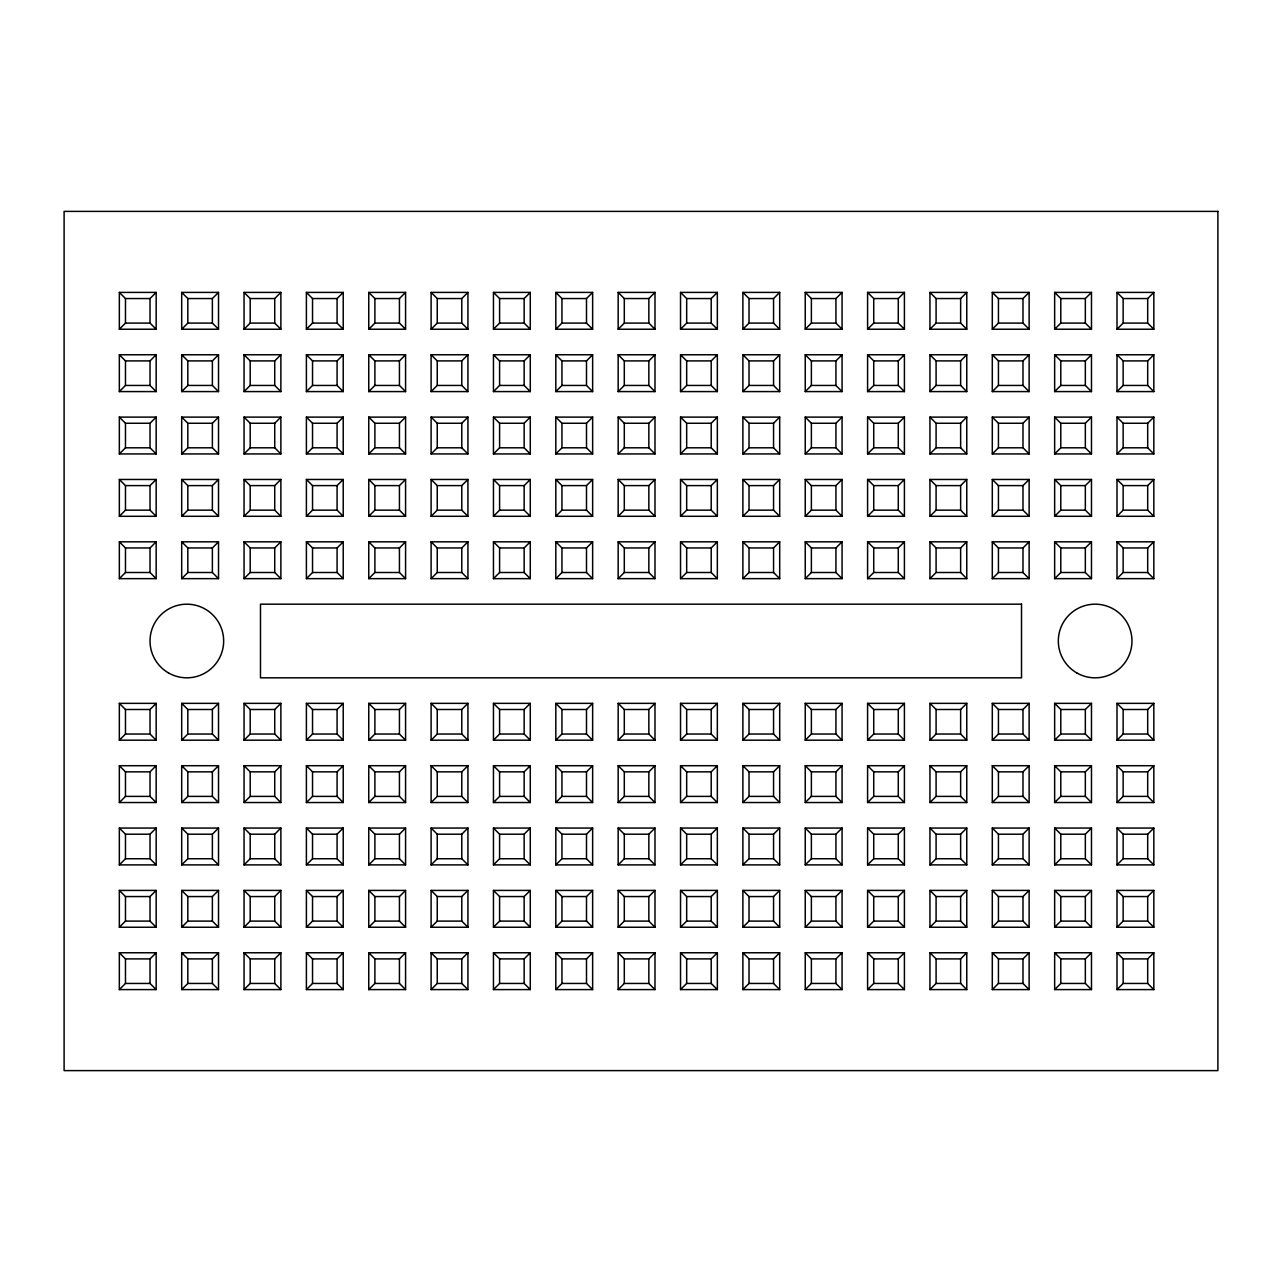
<?xml version="1.0" encoding="UTF-8"?>
<svg xmlns="http://www.w3.org/2000/svg" width="1282" height="1282" viewBox="0 0 1282 1282"><rect width="100%" height="100%" fill="white"/><g stroke="black" fill="none" stroke-linecap="round" stroke-linejoin="round"><path stroke-width="1.5" d="M119.338 329.234L125.476 323.096L150.026 323.096L156.164 329.234L119.338 329.234L119.338 292.408L156.164 292.408L156.164 329.234M150.026 323.096L150.026 298.546L156.164 292.408M119.338 391.587L125.476 385.449L150.026 385.449L156.164 391.587L156.164 354.761L119.338 354.761L119.338 391.587L156.164 391.587M119.338 354.761L125.476 360.899L150.026 360.899L156.164 354.761M181.691 329.234L187.829 323.096L212.379 323.096L218.517 329.234L181.691 329.234L181.691 292.408L218.517 292.408L218.517 329.234M212.379 323.096L212.379 298.546L218.517 292.408M119.338 453.94L125.476 447.803L150.026 447.803L156.164 453.94L156.164 417.115L119.338 417.115L119.338 453.94L156.164 453.94M119.338 417.115L125.476 423.252L150.026 423.252L156.164 417.115M181.691 391.587L187.829 385.449L212.379 385.449L218.517 391.587L218.517 354.761L181.691 354.761L181.691 391.587L218.517 391.587M181.691 354.761L187.829 360.899L212.379 360.899L218.517 354.761M244.045 329.234L250.182 323.096L274.733 323.096L280.87 329.234L244.045 329.234L244.045 292.408L280.87 292.408L280.87 329.234M274.733 323.096L274.733 298.546L280.87 292.408M119.338 516.293L125.476 510.156L150.026 510.156L156.164 516.293L119.338 516.293L119.338 479.468L156.164 479.468L156.164 516.293M150.026 510.156L150.026 485.606L156.164 479.468M181.691 453.94L187.829 447.803L212.379 447.803L218.517 453.94L218.517 417.115L181.691 417.115L181.691 453.94L218.517 453.94M181.691 417.115L187.829 423.252L212.379 423.252L218.517 417.115M244.045 391.587L250.182 385.449L274.733 385.449L280.87 391.587L280.87 354.761L244.045 354.761L244.045 391.587L280.87 391.587M244.045 354.761L250.182 360.899L274.733 360.899L280.87 354.761M306.398 329.234L312.536 323.096L337.086 323.096L343.223 329.234L306.398 329.234L306.398 292.408L343.223 292.408L343.223 329.234M337.086 323.096L337.086 298.546L343.223 292.408M119.338 578.647L125.476 572.509L150.026 572.509L156.164 578.647L156.164 541.821L119.338 541.821L119.338 578.647L156.164 578.647M150.026 572.509L150.026 547.959L156.164 541.821M181.691 516.293L187.829 510.156L212.379 510.156L218.517 516.293L181.691 516.293L181.691 479.468L218.517 479.468L218.517 516.293M212.379 510.156L212.379 485.606L218.517 479.468M244.045 453.94L250.182 447.803L274.733 447.803L280.87 453.94L280.87 417.115L244.045 417.115L244.045 453.94L280.87 453.94M244.045 417.115L250.182 423.252L274.733 423.252L280.87 417.115M306.398 391.587L312.536 385.449L337.086 385.449L343.223 391.587L343.223 354.761L306.398 354.761L306.398 391.587L343.223 391.587M306.398 354.761L312.536 360.899L337.086 360.899L343.223 354.761M368.751 329.234L374.889 323.096L374.889 298.546L368.751 292.408L405.577 292.408L405.577 329.234L368.751 329.234L368.751 292.408M405.577 329.234L399.439 323.096L399.439 298.546L405.577 292.408M181.691 578.647L187.829 572.509L212.379 572.509L218.517 578.647L218.517 541.821L181.691 541.821L181.691 578.647L218.517 578.647M181.691 541.821L187.829 547.959L212.379 547.959L218.517 541.821M244.045 516.293L250.182 510.156L274.733 510.156L280.87 516.293L280.87 479.468L244.045 479.468L244.045 516.293L280.87 516.293M274.733 510.156L274.733 485.606L280.87 479.468M306.398 453.94L312.536 447.803L337.086 447.803L343.223 453.94L343.223 417.115L306.398 417.115L306.398 453.94L343.223 453.94M306.398 417.115L312.536 423.252L337.086 423.252L343.223 417.115M368.751 391.587L374.889 385.449L399.439 385.449L405.577 391.587L405.577 354.761L368.751 354.761L368.751 391.587L405.577 391.587M399.439 385.449L399.439 360.899L405.577 354.761M431.105 329.234L437.242 323.096L437.242 298.546L431.105 292.408L467.93 292.408L467.93 329.234L431.105 329.234L431.105 292.408M467.93 329.234L461.792 323.096L461.792 298.546L467.93 292.408M244.045 578.647L250.182 572.509L250.182 547.959L244.045 541.821L280.87 541.821L280.87 578.647L244.045 578.647L244.045 541.821M280.87 578.647L274.733 572.509L274.733 547.959L280.87 541.821M306.398 516.293L312.536 510.156L337.086 510.156L343.223 516.293L343.223 479.468L306.398 479.468L306.398 516.293L343.223 516.293M337.086 510.156L337.086 485.606L343.223 479.468M368.751 453.94L374.889 447.803L399.439 447.803L405.577 453.94L405.577 417.115L368.751 417.115L368.751 453.94L405.577 453.94M399.439 447.803L399.439 423.252L405.577 417.115M431.105 391.587L437.242 385.449L461.792 385.449L467.93 391.587L467.93 354.761L431.105 354.761L431.105 391.587L467.93 391.587M431.105 354.761L437.242 360.899L461.792 360.899L467.93 354.761M493.458 329.234L499.595 323.096L524.146 323.096L530.283 329.234L493.458 329.234L493.458 292.408L530.283 292.408L530.283 329.234M524.146 323.096L524.146 298.546L530.283 292.408M119.338 740.179L125.476 734.041L150.026 734.041L156.164 740.179L119.338 740.179L119.338 703.353L156.164 703.353L156.164 740.179M150.026 734.041L150.026 709.491L156.164 703.353M306.398 578.647L312.536 572.509L312.536 547.959L306.398 541.821L343.223 541.821L343.223 578.647L306.398 578.647L306.398 541.821M343.223 578.647L337.086 572.509L337.086 547.959L343.223 541.821M368.751 516.293L374.889 510.156L399.439 510.156L405.577 516.293L405.577 479.468L368.751 479.468L368.751 516.293L405.577 516.293M399.439 510.156L399.439 485.606L405.577 479.468M431.105 453.94L437.242 447.803L461.792 447.803L467.93 453.94L467.93 417.115L431.105 417.115L431.105 453.94L467.93 453.94M431.105 417.115L437.242 423.252L461.792 423.252L467.93 417.115M493.458 391.587L499.595 385.449L524.146 385.449L530.283 391.587L530.283 354.761L493.458 354.761L493.458 391.587L530.283 391.587M493.458 354.761L499.595 360.899L524.146 360.899L530.283 354.761M555.811 329.234L561.949 323.096L586.499 323.096L592.637 329.234L555.811 329.234L555.811 292.408L592.637 292.408L592.637 329.234M586.499 323.096L586.499 298.546L592.637 292.408M119.338 802.532L125.476 796.394L150.026 796.394L156.164 802.532L156.164 765.707L119.338 765.707L119.338 802.532L156.164 802.532M119.338 765.707L125.476 771.844L150.026 771.844L156.164 765.707M181.691 740.179L187.829 734.041L212.379 734.041L218.517 740.179L181.691 740.179L181.691 703.353L218.517 703.353L218.517 740.179M212.379 734.041L212.379 709.491L218.517 703.353M368.751 578.647L374.889 572.509L399.439 572.509L405.577 578.647L405.577 541.821L368.751 541.821L368.751 578.647L405.577 578.647M368.751 541.821L374.889 547.959L399.439 547.959L405.577 541.821M431.105 516.293L437.242 510.156L461.792 510.156L467.93 516.293L467.93 479.468L431.105 479.468L431.105 516.293L467.93 516.293M461.792 510.156L461.792 485.606L467.93 479.468M493.458 453.94L499.595 447.803L524.146 447.803L530.283 453.94L530.283 417.115L493.458 417.115L493.458 453.94L530.283 453.94M493.458 417.115L499.595 423.252L524.146 423.252L530.283 417.115M555.811 391.587L561.949 385.449L586.499 385.449L592.637 391.587L592.637 354.761L555.811 354.761L555.811 391.587L592.637 391.587M555.811 354.761L561.949 360.899L586.499 360.899L592.637 354.761M618.164 329.234L624.302 323.096L648.852 323.096L654.99 329.234L618.164 329.234L618.164 292.408L654.99 292.408L654.99 329.234M648.852 323.096L648.852 298.546L654.99 292.408M119.338 864.885L125.476 858.748L150.026 858.748L156.164 864.885L156.164 828.06L119.338 828.06L119.338 864.885L156.164 864.885M119.338 828.06L125.476 834.197L150.026 834.197L156.164 828.06M181.691 802.532L187.829 796.394L212.379 796.394L218.517 802.532L218.517 765.707L181.691 765.707L181.691 802.532L218.517 802.532M181.691 765.707L187.829 771.844L212.379 771.844L218.517 765.707M244.045 740.179L250.182 734.041L274.733 734.041L280.87 740.179L244.045 740.179L244.045 703.353L280.87 703.353L280.87 740.179M274.733 734.041L274.733 709.491L280.87 703.353M431.105 578.647L437.242 572.509L461.792 572.509L467.93 578.647L467.93 541.821L431.105 541.821L431.105 578.647L467.93 578.647M431.105 541.821L437.242 547.959L461.792 547.959L467.93 541.821M493.458 516.293L499.595 510.156L524.146 510.156L530.283 516.293L530.283 479.468L493.458 479.468L493.458 516.293L530.283 516.293M524.146 510.156L524.146 485.606L530.283 479.468M555.811 453.94L561.949 447.803L586.499 447.803L592.637 453.94L592.637 417.115L555.811 417.115L555.811 453.94L592.637 453.94M555.811 417.115L561.949 423.252L586.499 423.252L592.637 417.115M618.164 391.587L624.302 385.449L648.852 385.449L654.99 391.587L654.99 354.761L618.164 354.761L618.164 391.587L654.99 391.587M618.164 354.761L624.302 360.899L648.852 360.899L654.99 354.761M680.534 329.234L686.671 323.096L711.206 323.096L717.343 329.234L680.534 329.234L680.534 292.408L717.343 292.408L717.343 329.234M711.206 323.096L711.206 298.546L717.343 292.408M119.338 927.239L125.476 921.101L150.026 921.101L156.164 927.239L156.164 890.413L119.338 890.413L119.338 927.239L156.164 927.239M150.026 921.101L150.026 896.551L156.164 890.413M181.691 864.885L187.829 858.748L212.379 858.748L218.517 864.885L218.517 828.06L181.691 828.06L181.691 864.885L218.517 864.885M212.379 858.748L212.379 834.197L218.517 828.06M244.045 802.532L250.182 796.394L274.733 796.394L280.87 802.532L280.87 765.707L244.045 765.707L244.045 802.532L280.87 802.532M244.045 765.707L250.182 771.844L274.733 771.844L280.87 765.707M306.398 740.179L312.536 734.041L337.086 734.041L343.223 740.179L306.398 740.179L306.398 703.353L343.223 703.353L343.223 740.179M337.086 734.041L337.086 709.491L343.223 703.353M493.458 578.647L499.595 572.509L499.595 547.959L493.458 541.821L530.283 541.821L530.283 578.647L493.458 578.647L493.458 541.821M530.283 578.647L524.146 572.509L524.146 547.959L530.283 541.821M555.811 516.293L561.949 510.156L586.499 510.156L592.637 516.293L555.811 516.293L555.811 479.468L592.637 479.468L592.637 516.293M586.499 510.156L586.499 485.606L592.637 479.468M618.164 453.94L624.302 447.803L648.852 447.803L654.99 453.94L654.99 417.115L618.164 417.115L618.164 453.94L654.99 453.94M618.164 417.115L624.302 423.252L648.852 423.252L654.99 417.115M680.534 391.587L686.671 385.449L711.206 385.449L717.343 391.587L717.343 354.761L680.534 354.761L680.534 391.587L717.343 391.587M680.534 354.761L686.671 360.899L711.206 360.899L717.343 354.761M742.887 329.234L749.025 323.096L773.559 323.096L779.696 329.234L742.887 329.234L742.887 292.408L779.696 292.408L779.696 329.234M773.559 323.096L773.559 298.546L779.696 292.408M119.338 989.592L125.476 983.454L150.026 983.454L156.164 989.592L156.164 952.766L119.338 952.766L119.338 989.592L156.164 989.592M150.026 983.454L150.026 958.904L156.164 952.766M181.691 927.239L187.829 921.101L187.829 896.551L181.691 890.413L218.517 890.413L218.517 927.239L181.691 927.239L181.691 890.413M218.517 927.239L212.379 921.101L212.379 896.551L218.517 890.413M244.045 864.885L250.182 858.748L274.733 858.748L280.87 864.885L280.87 828.06L244.045 828.06L244.045 864.885L280.87 864.885M274.733 858.748L274.733 834.197L280.87 828.06M306.398 802.532L312.536 796.394L337.086 796.394L343.223 802.532L343.223 765.707L306.398 765.707L306.398 802.532L343.223 802.532M306.398 765.707L312.536 771.844L337.086 771.844L343.223 765.707M368.751 740.179L374.889 734.041L399.439 734.041L405.577 740.179L368.751 740.179L368.751 703.353L405.577 703.353L405.577 740.179M399.439 734.041L399.439 709.491L405.577 703.353M555.811 578.647L561.949 572.509L561.949 547.959L555.811 541.821L592.637 541.821L592.637 578.647L555.811 578.647L555.811 541.821M592.637 578.647L586.499 572.509L586.499 547.959L592.637 541.821M618.164 516.293L624.302 510.156L648.852 510.156L654.99 516.293L618.164 516.293L618.164 479.468L654.99 479.468L654.99 516.293M648.852 510.156L648.852 485.606L654.99 479.468M680.534 453.94L686.671 447.803L711.206 447.803L717.343 453.94L717.343 417.115L680.534 417.115L680.534 453.94L717.343 453.94M680.534 417.115L686.671 423.252L711.206 423.252L717.343 417.115M742.887 391.587L749.025 385.449L773.559 385.449L779.696 391.587L779.696 354.761L742.887 354.761L742.887 391.587L779.696 391.587M742.887 354.761L749.025 360.899L773.559 360.899L779.696 354.761M805.24 329.234L811.378 323.096L811.378 298.546L805.24 292.408L842.066 292.408L842.066 329.234L805.24 329.234L805.24 292.408M842.066 329.234L835.928 323.096L835.928 298.546L842.066 292.408M181.691 989.592L187.829 983.454L212.379 983.454L218.517 989.592L218.517 952.766L181.691 952.766L181.691 989.592L218.517 989.592M181.691 952.766L187.829 958.904L212.379 958.904L218.517 952.766M244.045 927.239L250.182 921.101L250.182 896.551L244.045 890.413L280.87 890.413L280.87 927.239L244.045 927.239L244.045 890.413M280.87 927.239L274.733 921.101L274.733 896.551L280.87 890.413M306.398 864.885L312.536 858.748L337.086 858.748L343.223 864.885L343.223 828.06L306.398 828.06L306.398 864.885L343.223 864.885M337.086 858.748L337.086 834.197L343.223 828.06M368.751 802.532L374.889 796.394L399.439 796.394L405.577 802.532L405.577 765.707L368.751 765.707L368.751 802.532L405.577 802.532M368.751 765.707L374.889 771.844L399.439 771.844L405.577 765.707M431.105 740.179L437.242 734.041L461.792 734.041L467.93 740.179L431.105 740.179L431.105 703.353L467.93 703.353L467.93 740.179M461.792 734.041L461.792 709.491L467.93 703.353M618.164 578.647L624.302 572.509L648.852 572.509L654.99 578.647L654.99 541.821L618.164 541.821L618.164 578.647L654.99 578.647M618.164 541.821L624.302 547.959L648.852 547.959L654.99 541.821M680.534 516.293L686.671 510.156L711.206 510.156L717.343 516.293L717.343 479.468L680.534 479.468L680.534 516.293L717.343 516.293M711.206 510.156L711.206 485.606L717.343 479.468M742.887 453.94L749.025 447.803L773.559 447.803L779.696 453.94L779.696 417.115L742.887 417.115L742.887 453.94L779.696 453.94M742.887 417.115L749.025 423.252L773.559 423.252L779.696 417.115M805.24 391.587L811.378 385.449L835.928 385.449L842.066 391.587L842.066 354.761L805.24 354.761L805.24 391.587L842.066 391.587M805.24 354.761L811.378 360.899L835.928 360.899L842.066 354.761M867.593 329.234L873.731 323.096L898.281 323.096L904.419 329.234L867.593 329.234L867.593 292.408L904.419 292.408L904.419 329.234M898.281 323.096L898.281 298.546L904.419 292.408M244.045 989.592L250.182 983.454L274.733 983.454L280.87 989.592L280.87 952.766L244.045 952.766L244.045 989.592L280.87 989.592M244.045 952.766L250.182 958.904L274.733 958.904L280.87 952.766M306.398 927.239L312.536 921.101L312.536 896.551L306.398 890.413L343.223 890.413L343.223 927.239L306.398 927.239L306.398 890.413M343.223 927.239L337.086 921.101L337.086 896.551L343.223 890.413M368.751 864.885L374.889 858.748L399.439 858.748L405.577 864.885L405.577 828.06L368.751 828.06L368.751 864.885L405.577 864.885M368.751 828.06L374.889 834.197L399.439 834.197L405.577 828.06M431.105 802.532L437.242 796.394L461.792 796.394L467.93 802.532L467.93 765.707L431.105 765.707L431.105 802.532L467.93 802.532M431.105 765.707L437.242 771.844L461.792 771.844L467.93 765.707M493.458 740.179L499.595 734.041L524.146 734.041L530.283 740.179L493.458 740.179L493.458 703.353L530.283 703.353L530.283 740.179M524.146 734.041L524.146 709.491L530.283 703.353M680.534 578.647L686.671 572.509L711.206 572.509L717.343 578.647L717.343 541.821L680.534 541.821L680.534 578.647L717.343 578.647M680.534 541.821L686.671 547.959L711.206 547.959L717.343 541.821M742.887 516.293L749.025 510.156L773.559 510.156L779.696 516.293L779.696 479.468L742.887 479.468L742.887 516.293L779.696 516.293M773.559 510.156L773.559 485.606L779.696 479.468M805.24 453.94L811.378 447.803L835.928 447.803L842.066 453.94L842.066 417.115L805.24 417.115L805.24 453.94L842.066 453.94M805.24 417.115L811.378 423.252L835.928 423.252L842.066 417.115M867.593 391.587L873.731 385.449L898.281 385.449L904.419 391.587L904.419 354.761L867.593 354.761L867.593 391.587L904.419 391.587M898.281 385.449L898.281 360.899L904.419 354.761M929.947 329.234L936.084 323.096L960.635 323.096L966.772 329.234L929.947 329.234L929.947 292.408L966.772 292.408L966.772 329.234M960.635 323.096L960.635 298.546L966.772 292.408M306.398 989.592L312.536 983.454L337.086 983.454L343.223 989.592L343.223 952.766L306.398 952.766L306.398 989.592L343.223 989.592M306.398 952.766L312.536 958.904L337.086 958.904L343.223 952.766M368.751 927.239L374.889 921.101L399.439 921.101L405.577 927.239L368.751 927.239L368.751 890.413L405.577 890.413L405.577 927.239M399.439 921.101L399.439 896.551L405.577 890.413M431.105 864.885L437.242 858.748L461.792 858.748L467.93 864.885L467.93 828.06L431.105 828.06L431.105 864.885L467.93 864.885M431.105 828.06L437.242 834.197L461.792 834.197L467.93 828.06M493.458 802.532L499.595 796.394L524.146 796.394L530.283 802.532L530.283 765.707L493.458 765.707L493.458 802.532L530.283 802.532M493.458 765.707L499.595 771.844L524.146 771.844L530.283 765.707M555.811 740.179L561.949 734.041L561.949 709.491L555.811 703.353L592.637 703.353L592.637 740.179L555.811 740.179L555.811 703.353M592.637 740.179L586.499 734.041L586.499 709.491L592.637 703.353M742.887 578.647L749.025 572.509L749.025 547.959L742.887 541.821L779.696 541.821L779.696 578.647L742.887 578.647L742.887 541.821M779.696 578.647L773.559 572.509L773.559 547.959L779.696 541.821M805.24 516.293L811.378 510.156L835.928 510.156L842.066 516.293L805.24 516.293L805.24 479.468L842.066 479.468L842.066 516.293M835.928 510.156L835.928 485.606L842.066 479.468M867.593 453.94L873.731 447.803L898.281 447.803L904.419 453.94L904.419 417.115L867.593 417.115L867.593 453.94L904.419 453.94M898.281 447.803L898.281 423.252L904.419 417.115M929.947 391.587L936.084 385.449L960.635 385.449L966.772 391.587L966.772 354.761L929.947 354.761L929.947 391.587L966.772 391.587M960.635 385.449L960.635 360.899L966.772 354.761M992.3 329.234L998.438 323.096L1022.988 323.096L1029.126 329.234L992.3 329.234L992.3 292.408L1029.126 292.408L1029.126 329.234M1022.988 323.096L1022.988 298.546L1029.126 292.408M368.751 989.592L374.889 983.454L399.439 983.454L405.577 989.592L405.577 952.766L368.751 952.766L368.751 989.592L405.577 989.592M368.751 952.766L374.889 958.904L399.439 958.904L405.577 952.766M431.105 927.239L437.242 921.101L461.792 921.101L467.93 927.239L431.105 927.239L431.105 890.413L467.93 890.413L467.93 927.239M461.792 921.101L461.792 896.551L467.93 890.413M493.458 864.885L499.595 858.748L524.146 858.748L530.283 864.885L493.458 864.885L493.458 828.06L530.283 828.06L530.283 864.885M493.458 828.06L499.595 834.197L524.146 834.197L530.283 828.06M555.811 802.532L561.949 796.394L586.499 796.394L592.637 802.532L592.637 765.707L555.811 765.707L555.811 802.532L592.637 802.532M555.811 765.707L561.949 771.844L586.499 771.844L592.637 765.707M618.164 740.179L624.302 734.041L648.852 734.041L654.99 740.179L618.164 740.179L618.164 703.353L654.99 703.353L654.99 740.179M648.852 734.041L648.852 709.491L654.99 703.353M805.24 578.647L811.378 572.509L811.378 547.959L805.24 541.821L842.066 541.821L842.066 578.647L805.24 578.647L805.24 541.821M842.066 578.647L835.928 572.509L835.928 547.959L842.066 541.821M867.593 516.293L873.731 510.156L898.281 510.156L904.419 516.293L904.419 479.468L867.593 479.468L867.593 516.293L904.419 516.293M898.281 510.156L898.281 485.606L904.419 479.468M929.947 453.94L936.084 447.803L960.635 447.803L966.772 453.94L966.772 417.115L929.947 417.115L929.947 453.94L966.772 453.94M929.947 417.115L936.084 423.252L960.635 423.252L966.772 417.115M992.3 391.587L998.438 385.449L1022.988 385.449L1029.126 391.587L1029.126 354.761L992.3 354.761L992.3 391.587L1029.126 391.587M992.3 354.761L998.438 360.899L1022.988 360.899L1029.126 354.761M1054.653 329.234L1060.791 323.096L1085.341 323.096L1091.479 329.234L1091.479 292.408L1054.653 292.408L1054.653 329.234L1091.479 329.234M1085.341 323.096L1085.341 298.546L1091.479 292.408M431.105 989.592L437.242 983.454L461.792 983.454L467.93 989.592L467.93 952.766L431.105 952.766L431.105 989.592L467.93 989.592M431.105 952.766L437.242 958.904L461.792 958.904L467.93 952.766M493.458 927.239L499.595 921.101L524.146 921.101L530.283 927.239L493.458 927.239L493.458 890.413L530.283 890.413L530.283 927.239M524.146 921.101L524.146 896.551L530.283 890.413M555.811 864.885L561.949 858.748L586.499 858.748L592.637 864.885L592.637 828.06L555.811 828.06L555.811 864.885L592.637 864.885M555.811 828.06L561.949 834.197L586.499 834.197L592.637 828.06M618.164 802.532L624.302 796.394L648.852 796.394L654.99 802.532L654.99 765.707L618.164 765.707L618.164 802.532L654.99 802.532M618.164 765.707L624.302 771.844L648.852 771.844L654.99 765.707M680.534 740.179L686.671 734.041L711.206 734.041L717.343 740.179L680.534 740.179L680.534 703.353L717.343 703.353L717.343 740.179M711.206 734.041L711.206 709.491L717.343 703.353M867.593 578.647L873.731 572.509L898.281 572.509L904.419 578.647L904.419 541.821L867.593 541.821L867.593 578.647L904.419 578.647M867.593 541.821L873.731 547.959L898.281 547.959L904.419 541.821M929.947 516.293L936.084 510.156L960.635 510.156L966.772 516.293L966.772 479.468L929.947 479.468L929.947 516.293L966.772 516.293M960.635 510.156L960.635 485.606L966.772 479.468M992.3 453.94L998.438 447.803L1022.988 447.803L1029.126 453.94L1029.126 417.115L992.3 417.115L992.3 453.94L1029.126 453.94M992.3 417.115L998.438 423.252L1022.988 423.252L1029.126 417.115M1054.653 391.587L1060.791 385.449L1085.341 385.449L1091.479 391.587L1091.479 354.761L1054.653 354.761L1054.653 391.587L1091.479 391.587M1054.653 354.761L1060.791 360.899L1085.341 360.899L1091.479 354.761M1117.007 329.234L1123.144 323.096L1123.144 298.546L1117.007 292.408L1153.832 292.408L1153.832 329.234L1117.007 329.234L1117.007 292.408M1153.832 329.234L1147.694 323.096L1147.694 298.546L1153.832 292.408M493.458 989.592L499.595 983.454L524.146 983.454L530.283 989.592L530.283 952.766L493.458 952.766L493.458 989.592L530.283 989.592M493.458 952.766L499.595 958.904L524.146 958.904L530.283 952.766M555.811 927.239L561.949 921.101L586.499 921.101L592.637 927.239L555.811 927.239L555.811 890.413L592.637 890.413L592.637 927.239M586.499 921.101L586.499 896.551L592.637 890.413M618.164 864.885L624.302 858.748L648.852 858.748L654.99 864.885L618.164 864.885L618.164 828.06L654.99 828.06L654.99 864.885M618.164 828.06L624.302 834.197L648.852 834.197L654.99 828.06M680.534 802.532L686.671 796.394L711.206 796.394L717.343 802.532L717.343 765.707L680.534 765.707L680.534 802.532L717.343 802.532M680.534 765.707L686.671 771.844L711.206 771.844L717.343 765.707M742.887 740.179L749.025 734.041L773.559 734.041L779.696 740.179L742.887 740.179L742.887 703.353L779.696 703.353L779.696 740.179M773.559 734.041L773.559 709.491L779.696 703.353M929.947 578.647L936.084 572.509L960.635 572.509L966.772 578.647L966.772 541.821L929.947 541.821L929.947 578.647L966.772 578.647M929.947 541.821L936.084 547.959L960.635 547.959L966.772 541.821M992.3 516.293L998.438 510.156L1022.988 510.156L1029.126 516.293L1029.126 479.468L992.3 479.468L992.3 516.293L1029.126 516.293M1022.988 510.156L1022.988 485.606L1029.126 479.468M1054.653 453.94L1060.791 447.803L1085.341 447.803L1091.479 453.94L1091.479 417.115L1054.653 417.115L1054.653 453.94L1091.479 453.94M1054.653 417.115L1060.791 423.252L1085.341 423.252L1091.479 417.115M1117.007 391.587L1123.144 385.449L1147.694 385.449L1153.832 391.587L1153.832 354.761L1117.007 354.761L1117.007 391.587L1153.832 391.587M1147.694 385.449L1147.694 360.899L1153.832 354.761M555.811 989.592L561.949 983.454L586.499 983.454L592.637 989.592L592.637 952.766L555.811 952.766L555.811 989.592L592.637 989.592M555.811 952.766L561.949 958.904L586.499 958.904L592.637 952.766M618.164 927.239L624.302 921.101L648.852 921.101L654.99 927.239L618.164 927.239L618.164 890.413L654.99 890.413L654.99 927.239M648.852 921.101L648.852 896.551L654.99 890.413M680.534 864.885L686.671 858.748L711.206 858.748L717.343 864.885L717.343 828.06L680.534 828.06L680.534 864.885L717.343 864.885M680.534 828.06L686.671 834.197L711.206 834.197L717.343 828.06M742.887 802.532L749.025 796.394L773.559 796.394L779.696 802.532L779.696 765.707L742.887 765.707L742.887 802.532L779.696 802.532M742.887 765.707L749.025 771.844L773.559 771.844L779.696 765.707M805.24 740.179L811.378 734.041L811.378 709.491L805.24 703.353L842.066 703.353L842.066 740.179L805.24 740.179L805.24 703.353M842.066 740.179L835.928 734.041L835.928 709.491L842.066 703.353M992.3 578.647L998.438 572.509L998.438 547.959L992.3 541.821L1029.126 541.821L1029.126 578.647L992.3 578.647L992.3 541.821M1029.126 578.647L1022.988 572.509L1022.988 547.959L1029.126 541.821M1054.653 516.293L1060.791 510.156L1085.341 510.156L1091.479 516.293L1091.479 479.468L1054.653 479.468L1054.653 516.293L1091.479 516.293M1054.653 479.468L1060.791 485.606L1085.341 485.606L1091.479 479.468M1117.007 453.94L1123.144 447.803L1147.694 447.803L1153.832 453.94L1153.832 417.115L1117.007 417.115L1117.007 453.94L1153.832 453.94M1147.694 447.803L1147.694 423.252L1153.832 417.115M618.164 989.592L624.302 983.454L648.852 983.454L654.99 989.592L654.99 952.766L618.164 952.766L618.164 989.592L654.99 989.592M618.164 952.766L624.302 958.904L648.852 958.904L654.99 952.766M680.534 927.239L686.671 921.101L711.206 921.101L717.343 927.239L680.534 927.239L680.534 890.413L717.343 890.413L717.343 927.239M711.206 921.101L711.206 896.551L717.343 890.413M742.887 864.885L749.025 858.748L773.559 858.748L779.696 864.885L779.696 828.06L742.887 828.06L742.887 864.885L779.696 864.885M742.887 828.06L749.025 834.197L773.559 834.197L779.696 828.06M805.24 802.532L811.378 796.394L835.928 796.394L842.066 802.532L842.066 765.707L805.24 765.707L805.24 802.532L842.066 802.532M805.24 765.707L811.378 771.844L835.928 771.844L842.066 765.707M867.593 740.179L873.731 734.041L898.281 734.041L904.419 740.179L867.593 740.179L867.593 703.353L904.419 703.353L904.419 740.179M898.281 734.041L898.281 709.491L904.419 703.353M1054.653 578.647L1060.791 572.509L1060.791 547.959L1054.653 541.821L1091.479 541.821L1091.479 578.647L1054.653 578.647L1054.653 541.821M1091.479 578.647L1085.341 572.509L1085.341 547.959L1091.479 541.821M1117.007 516.293L1123.144 510.156L1147.694 510.156L1153.832 516.293L1117.007 516.293L1117.007 479.468L1153.832 479.468L1153.832 516.293M1147.694 510.156L1147.694 485.606L1153.832 479.468M680.534 989.592L686.671 983.454L711.206 983.454L717.343 989.592L717.343 952.766L680.534 952.766L680.534 989.592L717.343 989.592M680.534 952.766L686.671 958.904L711.206 958.904L717.343 952.766M742.887 927.239L749.025 921.101L773.559 921.101L779.696 927.239L742.887 927.239L742.887 890.413L779.696 890.413L779.696 927.239M773.559 921.101L773.559 896.551L779.696 890.413M805.24 864.885L811.378 858.748L835.928 858.748L842.066 864.885L842.066 828.06L805.24 828.06L805.24 864.885L842.066 864.885M805.24 828.06L811.378 834.197L835.928 834.197L842.066 828.06M867.593 802.532L873.731 796.394L898.281 796.394L904.419 802.532L904.419 765.707L867.593 765.707L867.593 802.532L904.419 802.532M867.593 765.707L873.731 771.844L898.281 771.844L904.419 765.707M929.947 740.179L936.084 734.041L936.084 709.491L929.947 703.353L966.772 703.353L966.772 740.179L929.947 740.179L929.947 703.353M966.772 740.179L960.635 734.041L960.635 709.491L966.772 703.353M1117.007 578.647L1123.144 572.509L1147.694 572.509L1153.832 578.647L1153.832 541.821L1117.007 541.821L1117.007 578.647L1153.832 578.647M1117.007 541.821L1123.144 547.959L1147.694 547.959L1153.832 541.821M742.887 989.592L749.025 983.454L773.559 983.454L779.696 989.592L779.696 952.766L742.887 952.766L742.887 989.592L779.696 989.592M742.887 952.766L749.025 958.904L773.559 958.904L779.696 952.766M805.24 927.239L811.378 921.101L835.928 921.101L842.066 927.239L805.24 927.239L805.24 890.413L842.066 890.413L842.066 927.239M835.928 921.101L835.928 896.551L842.066 890.413M867.593 864.885L873.731 858.748L898.281 858.748L904.419 864.885L867.593 864.885L867.593 828.06L904.419 828.06L904.419 864.885M867.593 828.06L873.731 834.197L898.281 834.197L904.419 828.06M929.947 802.532L936.084 796.394L960.635 796.394L966.772 802.532L966.772 765.707L929.947 765.707L929.947 802.532L966.772 802.532M929.947 765.707L936.084 771.844L960.635 771.844L966.772 765.707M992.3 740.179L998.438 734.041L998.438 709.491L992.3 703.353L1029.126 703.353L1029.126 740.179L992.3 740.179L992.3 703.353M1029.126 740.179L1022.988 734.041L1022.988 709.491L1029.126 703.353M805.24 989.592L811.378 983.454L835.928 983.454L842.066 989.592L842.066 952.766L805.24 952.766L805.24 989.592L842.066 989.592M805.24 952.766L811.378 958.904L835.928 958.904L842.066 952.766M867.593 927.239L873.731 921.101L898.281 921.101L904.419 927.239L867.593 927.239L867.593 890.413L904.419 890.413L904.419 927.239M898.281 921.101L898.281 896.551L904.419 890.413M929.947 864.885L936.084 858.748L960.635 858.748L966.772 864.885L929.947 864.885L929.947 828.06L966.772 828.06L966.772 864.885M929.947 828.06L936.084 834.197L960.635 834.197L966.772 828.06M992.3 802.532L998.438 796.394L1022.988 796.394L1029.126 802.532L1029.126 765.707L992.3 765.707L992.3 802.532L1029.126 802.532M992.3 765.707L998.438 771.844L1022.988 771.844L1029.126 765.707M1054.653 740.179L1060.791 734.041L1085.341 734.041L1091.479 740.179L1054.653 740.179L1054.653 703.353L1091.479 703.353L1091.479 740.179M1085.341 734.041L1085.341 709.491L1091.479 703.353M867.593 989.592L873.731 983.454L898.281 983.454L904.419 989.592L904.419 952.766L867.593 952.766L867.593 989.592L904.419 989.592M867.593 952.766L873.731 958.904L898.281 958.904L904.419 952.766M929.947 927.239L936.084 921.101L960.635 921.101L966.772 927.239L929.947 927.239L929.947 890.413L966.772 890.413L966.772 927.239M960.635 921.101L960.635 896.551L966.772 890.413M992.3 864.885L998.438 858.748L1022.988 858.748L1029.126 864.885L1029.126 828.06L992.3 828.06L992.3 864.885L1029.126 864.885M992.3 828.06L998.438 834.197L1022.988 834.197L1029.126 828.06M1054.653 802.532L1060.791 796.394L1085.341 796.394L1091.479 802.532L1091.479 765.707L1054.653 765.707L1054.653 802.532L1091.479 802.532M1085.341 796.394L1085.341 771.844L1091.479 765.707M1117.007 740.179L1123.144 734.041L1147.694 734.041L1153.832 740.179L1117.007 740.179L1117.007 703.353L1153.832 703.353L1153.832 740.179M1147.694 734.041L1147.694 709.491L1153.832 703.353M929.947 989.592L936.084 983.454L960.635 983.454L966.772 989.592L966.772 952.766L929.947 952.766L929.947 989.592L966.772 989.592M929.947 952.766L936.084 958.904L960.635 958.904L966.772 952.766M992.3 927.239L998.438 921.101L1022.988 921.101L1029.126 927.239L992.3 927.239L992.3 890.413L1029.126 890.413L1029.126 927.239M992.3 890.413L998.438 896.551L1022.988 896.551L1029.126 890.413M1054.653 864.885L1060.791 858.748L1085.341 858.748L1091.479 864.885L1054.653 864.885L1054.653 828.06L1091.479 828.06L1091.479 864.885M1054.653 828.06L1060.791 834.197L1085.341 834.197L1091.479 828.06M1117.007 802.532L1123.144 796.394L1147.694 796.394L1153.832 802.532L1153.832 765.707L1117.007 765.707L1117.007 802.532L1153.832 802.532M1147.694 796.394L1147.694 771.844L1153.832 765.707M992.3 989.592L998.438 983.454L1022.988 983.454L1029.126 989.592L1029.126 952.766L992.3 952.766L992.3 989.592L1029.126 989.592M992.3 952.766L998.438 958.904L1022.988 958.904L1029.126 952.766M1054.653 927.239L1060.791 921.101L1085.341 921.101L1091.479 927.239L1054.653 927.239L1054.653 890.413L1091.479 890.413L1091.479 927.239M1085.341 921.101L1085.341 896.551L1091.479 890.413M1117.007 864.885L1123.144 858.748L1147.694 858.748L1153.832 864.885L1153.832 828.06L1117.007 828.06L1117.007 864.885L1153.832 864.885M1117.007 828.06L1123.144 834.197L1147.694 834.197L1153.832 828.06M1054.653 989.592L1060.791 983.454L1085.341 983.454L1091.479 989.592L1091.479 952.766L1054.653 952.766L1054.653 989.592L1091.479 989.592M1054.653 952.766L1060.791 958.904L1085.341 958.904L1091.479 952.766M1117.007 927.239L1123.144 921.101L1147.694 921.101L1153.832 927.239L1117.007 927.239L1117.007 890.413L1153.832 890.413L1153.832 927.239M1147.694 921.101L1147.694 896.551L1153.832 890.413M1117.007 989.592L1123.144 983.454L1147.694 983.454L1153.832 989.592L1153.832 952.766L1117.007 952.766L1117.007 989.592L1153.832 989.592M1117.007 952.766L1123.144 958.904L1147.694 958.904L1153.832 952.766M119.338 292.408L125.476 298.546L150.026 298.546M181.691 292.408L187.829 298.546L212.379 298.546M244.045 292.408L250.182 298.546L274.733 298.546M306.398 292.408L312.536 298.546L337.086 298.546M374.889 298.546L399.439 298.546M437.242 298.546L461.792 298.546M493.458 292.408L499.595 298.546L524.146 298.546M555.811 292.408L561.949 298.546L586.499 298.546M618.164 292.408L624.302 298.546L648.852 298.546M680.534 292.408L686.671 298.546L711.206 298.546M742.887 292.408L749.025 298.546L773.559 298.546M811.378 298.546L835.928 298.546M867.593 292.408L873.731 298.546L898.281 298.546M929.947 292.408L936.084 298.546L960.635 298.546M992.3 292.408L998.438 298.546L1022.988 298.546M1054.653 292.408L1060.791 298.546L1085.341 298.546M1123.144 298.546L1147.694 298.546M374.889 323.096L399.439 323.096M437.242 323.096L461.792 323.096M811.378 323.096L835.928 323.096M1123.144 323.096L1147.694 323.096M368.751 354.761L374.889 360.899L399.439 360.899M867.593 354.761L873.731 360.899L898.281 360.899M929.947 354.761L936.084 360.899L960.635 360.899M1117.007 354.761L1123.144 360.899L1147.694 360.899M368.751 417.115L374.889 423.252L399.439 423.252M867.593 417.115L873.731 423.252L898.281 423.252M1117.007 417.115L1123.144 423.252L1147.694 423.252M119.338 479.468L125.476 485.606L150.026 485.606M181.691 479.468L187.829 485.606L212.379 485.606M244.045 479.468L250.182 485.606L274.733 485.606M306.398 479.468L312.536 485.606L337.086 485.606M368.751 479.468L374.889 485.606L399.439 485.606M431.105 479.468L437.242 485.606L461.792 485.606M493.458 479.468L499.595 485.606L524.146 485.606M555.811 479.468L561.949 485.606L586.499 485.606M618.164 479.468L624.302 485.606L648.852 485.606M680.534 479.468L686.671 485.606L711.206 485.606M742.887 479.468L749.025 485.606L773.559 485.606M805.24 479.468L811.378 485.606L835.928 485.606M867.593 479.468L873.731 485.606L898.281 485.606M929.947 479.468L936.084 485.606L960.635 485.606M992.3 479.468L998.438 485.606L1022.988 485.606M1117.007 479.468L1123.144 485.606L1147.694 485.606M119.338 541.821L125.476 547.959L150.026 547.959M250.182 547.959L274.733 547.959M312.536 547.959L337.086 547.959M499.595 547.959L524.146 547.959M561.949 547.959L586.499 547.959M749.025 547.959L773.559 547.959M811.378 547.959L835.928 547.959M998.438 547.959L1022.988 547.959M1060.791 547.959L1085.341 547.959M250.182 572.509L274.733 572.509M312.536 572.509L337.086 572.509M499.595 572.509L524.146 572.509M561.949 572.509L586.499 572.509M749.025 572.509L773.559 572.509M811.378 572.509L835.928 572.509M998.438 572.509L1022.988 572.509M1060.791 572.509L1085.341 572.509M119.338 703.353L125.476 709.491L150.026 709.491M181.691 703.353L187.829 709.491L212.379 709.491M244.045 703.353L250.182 709.491L274.733 709.491M306.398 703.353L312.536 709.491L337.086 709.491M368.751 703.353L374.889 709.491L399.439 709.491M431.105 703.353L437.242 709.491L461.792 709.491M493.458 703.353L499.595 709.491L524.146 709.491M561.949 709.491L586.499 709.491M618.164 703.353L624.302 709.491L648.852 709.491M680.534 703.353L686.671 709.491L711.206 709.491M742.887 703.353L749.025 709.491L773.559 709.491M811.378 709.491L835.928 709.491M867.593 703.353L873.731 709.491L898.281 709.491M936.084 709.491L960.635 709.491M998.438 709.491L1022.988 709.491M1054.653 703.353L1060.791 709.491L1085.341 709.491M1117.007 703.353L1123.144 709.491L1147.694 709.491M561.949 734.041L586.499 734.041M811.378 734.041L835.928 734.041M936.084 734.041L960.635 734.041M998.438 734.041L1022.988 734.041M1054.653 765.707L1060.791 771.844L1085.341 771.844M1117.007 765.707L1123.144 771.844L1147.694 771.844M181.691 828.06L187.829 834.197L212.379 834.197M244.045 828.06L250.182 834.197L274.733 834.197M306.398 828.06L312.536 834.197L337.086 834.197M119.338 890.413L125.476 896.551L150.026 896.551M187.829 896.551L212.379 896.551M250.182 896.551L274.733 896.551M312.536 896.551L337.086 896.551M368.751 890.413L374.889 896.551L399.439 896.551M431.105 890.413L437.242 896.551L461.792 896.551M493.458 890.413L499.595 896.551L524.146 896.551M555.811 890.413L561.949 896.551L586.499 896.551M618.164 890.413L624.302 896.551L648.852 896.551M680.534 890.413L686.671 896.551L711.206 896.551M742.887 890.413L749.025 896.551L773.559 896.551M805.24 890.413L811.378 896.551L835.928 896.551M867.593 890.413L873.731 896.551L898.281 896.551M929.947 890.413L936.084 896.551L960.635 896.551M1054.653 890.413L1060.791 896.551L1085.341 896.551M1117.007 890.413L1123.144 896.551L1147.694 896.551M187.829 921.101L212.379 921.101M250.182 921.101L274.733 921.101M312.536 921.101L337.086 921.101M119.338 952.766L125.476 958.904L150.026 958.904M1147.694 547.959L1147.694 572.509M1147.694 834.197L1147.694 858.748M1147.694 958.904L1147.694 983.454M1123.144 360.899L1123.144 385.449M1123.144 423.252L1123.144 447.803M1123.144 485.606L1123.144 510.156M1123.144 547.959L1123.144 572.509M1123.144 709.491L1123.144 734.041M1123.144 771.844L1123.144 796.394M1123.144 834.197L1123.144 858.748M1123.144 896.551L1123.144 921.101M1123.144 958.904L1123.144 983.454M1085.341 360.899L1085.341 385.449M1085.341 423.252L1085.341 447.803M1085.341 485.606L1085.341 510.156M1085.341 834.197L1085.341 858.748M1085.341 958.904L1085.341 983.454M1060.791 298.546L1060.791 323.096M1060.791 360.899L1060.791 385.449M1060.791 423.252L1060.791 447.803M1060.791 485.606L1060.791 510.156M1060.791 709.491L1060.791 734.041M1060.791 771.844L1060.791 796.394M1060.791 834.197L1060.791 858.748M1060.791 896.551L1060.791 921.101M1060.791 958.904L1060.791 983.454M1022.988 360.899L1022.988 385.449M1022.988 423.252L1022.988 447.803M1022.988 771.844L1022.988 796.394M1022.988 834.197L1022.988 858.748M1022.988 896.551L1022.988 921.101M1022.988 958.904L1022.988 983.454M998.438 298.546L998.438 323.096M998.438 360.899L998.438 385.449M998.438 423.252L998.438 447.803M998.438 485.606L998.438 510.156M998.438 771.844L998.438 796.394M998.438 834.197L998.438 858.748M998.438 896.551L998.438 921.101M998.438 958.904L998.438 983.454M960.635 423.252L960.635 447.803M960.635 547.959L960.635 572.509M960.635 771.844L960.635 796.394M960.635 834.197L960.635 858.748M960.635 958.904L960.635 983.454M936.084 298.546L936.084 323.096M936.084 360.899L936.084 385.449M936.084 423.252L936.084 447.803M936.084 485.606L936.084 510.156M936.084 547.959L936.084 572.509M936.084 771.844L936.084 796.394M936.084 834.197L936.084 858.748M936.084 896.551L936.084 921.101M936.084 958.904L936.084 983.454M898.281 547.959L898.281 572.509M898.281 771.844L898.281 796.394M898.281 834.197L898.281 858.748M898.281 958.904L898.281 983.454M873.731 298.546L873.731 323.096M873.731 360.899L873.731 385.449M873.731 423.252L873.731 447.803M873.731 485.606L873.731 510.156M873.731 547.959L873.731 572.509M873.731 709.491L873.731 734.041M873.731 771.844L873.731 796.394M873.731 834.197L873.731 858.748M873.731 896.551L873.731 921.101M873.731 958.904L873.731 983.454M835.928 360.899L835.928 385.449M835.928 423.252L835.928 447.803M835.928 771.844L835.928 796.394M835.928 834.197L835.928 858.748M835.928 958.904L835.928 983.454M811.378 360.899L811.378 385.449M811.378 423.252L811.378 447.803M811.378 485.606L811.378 510.156M811.378 771.844L811.378 796.394M811.378 834.197L811.378 858.748M811.378 896.551L811.378 921.101M811.378 958.904L811.378 983.454M773.559 360.899L773.559 385.449M773.559 423.252L773.559 447.803M773.559 771.844L773.559 796.394M773.559 834.197L773.559 858.748M773.559 958.904L773.559 983.454M749.025 298.546L749.025 323.096M749.025 360.899L749.025 385.449M749.025 423.252L749.025 447.803M749.025 485.606L749.025 510.156M749.025 709.491L749.025 734.041M749.025 771.844L749.025 796.394M749.025 834.197L749.025 858.748M749.025 896.551L749.025 921.101M749.025 958.904L749.025 983.454M711.206 360.899L711.206 385.449M711.206 423.252L711.206 447.803M711.206 547.959L711.206 572.509M711.206 771.844L711.206 796.394M711.206 834.197L711.206 858.748M711.206 958.904L711.206 983.454M686.671 298.546L686.671 323.096M686.671 360.899L686.671 385.449M686.671 423.252L686.671 447.803M686.671 485.606L686.671 510.156M686.671 547.959L686.671 572.509M686.671 709.491L686.671 734.041M686.671 771.844L686.671 796.394M686.671 834.197L686.671 858.748M686.671 896.551L686.671 921.101M686.671 958.904L686.671 983.454M648.852 360.899L648.852 385.449M648.852 423.252L648.852 447.803M648.852 547.959L648.852 572.509M648.852 771.844L648.852 796.394M648.852 834.197L648.852 858.748M648.852 958.904L648.852 983.454M624.302 298.546L624.302 323.096M624.302 360.899L624.302 385.449M624.302 423.252L624.302 447.803M624.302 485.606L624.302 510.156M624.302 547.959L624.302 572.509M624.302 709.491L624.302 734.041M624.302 771.844L624.302 796.394M624.302 834.197L624.302 858.748M624.302 896.551L624.302 921.101M624.302 958.904L624.302 983.454M586.499 360.899L586.499 385.449M586.499 423.252L586.499 447.803M586.499 771.844L586.499 796.394M586.499 834.197L586.499 858.748M586.499 958.904L586.499 983.454M561.949 298.546L561.949 323.096M561.949 360.899L561.949 385.449M561.949 423.252L561.949 447.803M561.949 485.606L561.949 510.156M561.949 771.844L561.949 796.394M561.949 834.197L561.949 858.748M561.949 896.551L561.949 921.101M561.949 958.904L561.949 983.454M524.146 360.899L524.146 385.449M524.146 423.252L524.146 447.803M524.146 771.844L524.146 796.394M524.146 834.197L524.146 858.748M524.146 958.904L524.146 983.454M499.595 298.546L499.595 323.096M499.595 360.899L499.595 385.449M499.595 423.252L499.595 447.803M499.595 485.606L499.595 510.156M499.595 709.491L499.595 734.041M499.595 771.844L499.595 796.394M499.595 834.197L499.595 858.748M499.595 896.551L499.595 921.101M499.595 958.904L499.595 983.454M461.792 360.899L461.792 385.449M461.792 423.252L461.792 447.803M461.792 547.959L461.792 572.509M461.792 771.844L461.792 796.394M461.792 834.197L461.792 858.748M461.792 958.904L461.792 983.454M437.242 360.899L437.242 385.449M437.242 423.252L437.242 447.803M437.242 485.606L437.242 510.156M437.242 547.959L437.242 572.509M437.242 709.491L437.242 734.041M437.242 771.844L437.242 796.394M437.242 834.197L437.242 858.748M437.242 896.551L437.242 921.101M437.242 958.904L437.242 983.454M399.439 547.959L399.439 572.509M399.439 771.844L399.439 796.394M399.439 834.197L399.439 858.748M399.439 958.904L399.439 983.454M374.889 360.899L374.889 385.449M374.889 423.252L374.889 447.803M374.889 485.606L374.889 510.156M374.889 547.959L374.889 572.509M374.889 709.491L374.889 734.041M374.889 771.844L374.889 796.394M374.889 834.197L374.889 858.748M374.889 896.551L374.889 921.101M374.889 958.904L374.889 983.454M337.086 360.899L337.086 385.449M337.086 423.252L337.086 447.803M337.086 771.844L337.086 796.394M337.086 958.904L337.086 983.454M312.536 298.546L312.536 323.096M312.536 360.899L312.536 385.449M312.536 423.252L312.536 447.803M312.536 485.606L312.536 510.156M312.536 709.491L312.536 734.041M312.536 771.844L312.536 796.394M312.536 834.197L312.536 858.748M312.536 958.904L312.536 983.454M274.733 360.899L274.733 385.449M274.733 423.252L274.733 447.803M274.733 771.844L274.733 796.394M274.733 958.904L274.733 983.454M250.182 298.546L250.182 323.096M250.182 360.899L250.182 385.449M250.182 423.252L250.182 447.803M250.182 485.606L250.182 510.156M250.182 709.491L250.182 734.041M250.182 771.844L250.182 796.394M250.182 834.197L250.182 858.748M250.182 958.904L250.182 983.454M212.379 360.899L212.379 385.449M212.379 423.252L212.379 447.803M212.379 547.959L212.379 572.509M212.379 771.844L212.379 796.394M212.379 958.904L212.379 983.454M187.829 298.546L187.829 323.096M187.829 360.899L187.829 385.449M187.829 423.252L187.829 447.803M187.829 485.606L187.829 510.156M187.829 547.959L187.829 572.509M187.829 709.491L187.829 734.041M187.829 771.844L187.829 796.394M187.829 834.197L187.829 858.748M187.829 958.904L187.829 983.454M150.026 360.899L150.026 385.449M150.026 423.252L150.026 447.803M150.026 771.844L150.026 796.394M150.026 834.197L150.026 858.748M125.476 298.546L125.476 323.096M125.476 360.899L125.476 385.449M125.476 423.252L125.476 447.803M125.476 485.606L125.476 510.156M125.476 547.959L125.476 572.509M125.476 709.491L125.476 734.041M125.476 771.844L125.476 796.394M125.476 834.197L125.476 858.748M125.476 896.551L125.476 921.101M125.476 958.904L125.476 983.454M1217.9 211.386L64.1 211.386L64.1 1070.614L1217.9 1070.614L1217.9 211.386M1021.514 604.175L260.486 604.175L260.486 677.825L1021.514 677.825L1021.514 604.175M168.439 672.89A36.825 36.825 0 0 0 223.661 641A36.825 36.825 0 0 0 168.439 609.11A36.825 36.825 0 0 0 168.439 672.89M1076.736 672.89A36.825 36.825 0 0 0 1131.974 641A36.825 36.825 0 0 0 1076.736 609.11A36.825 36.825 0 0 0 1076.736 672.89"/></g></svg>
